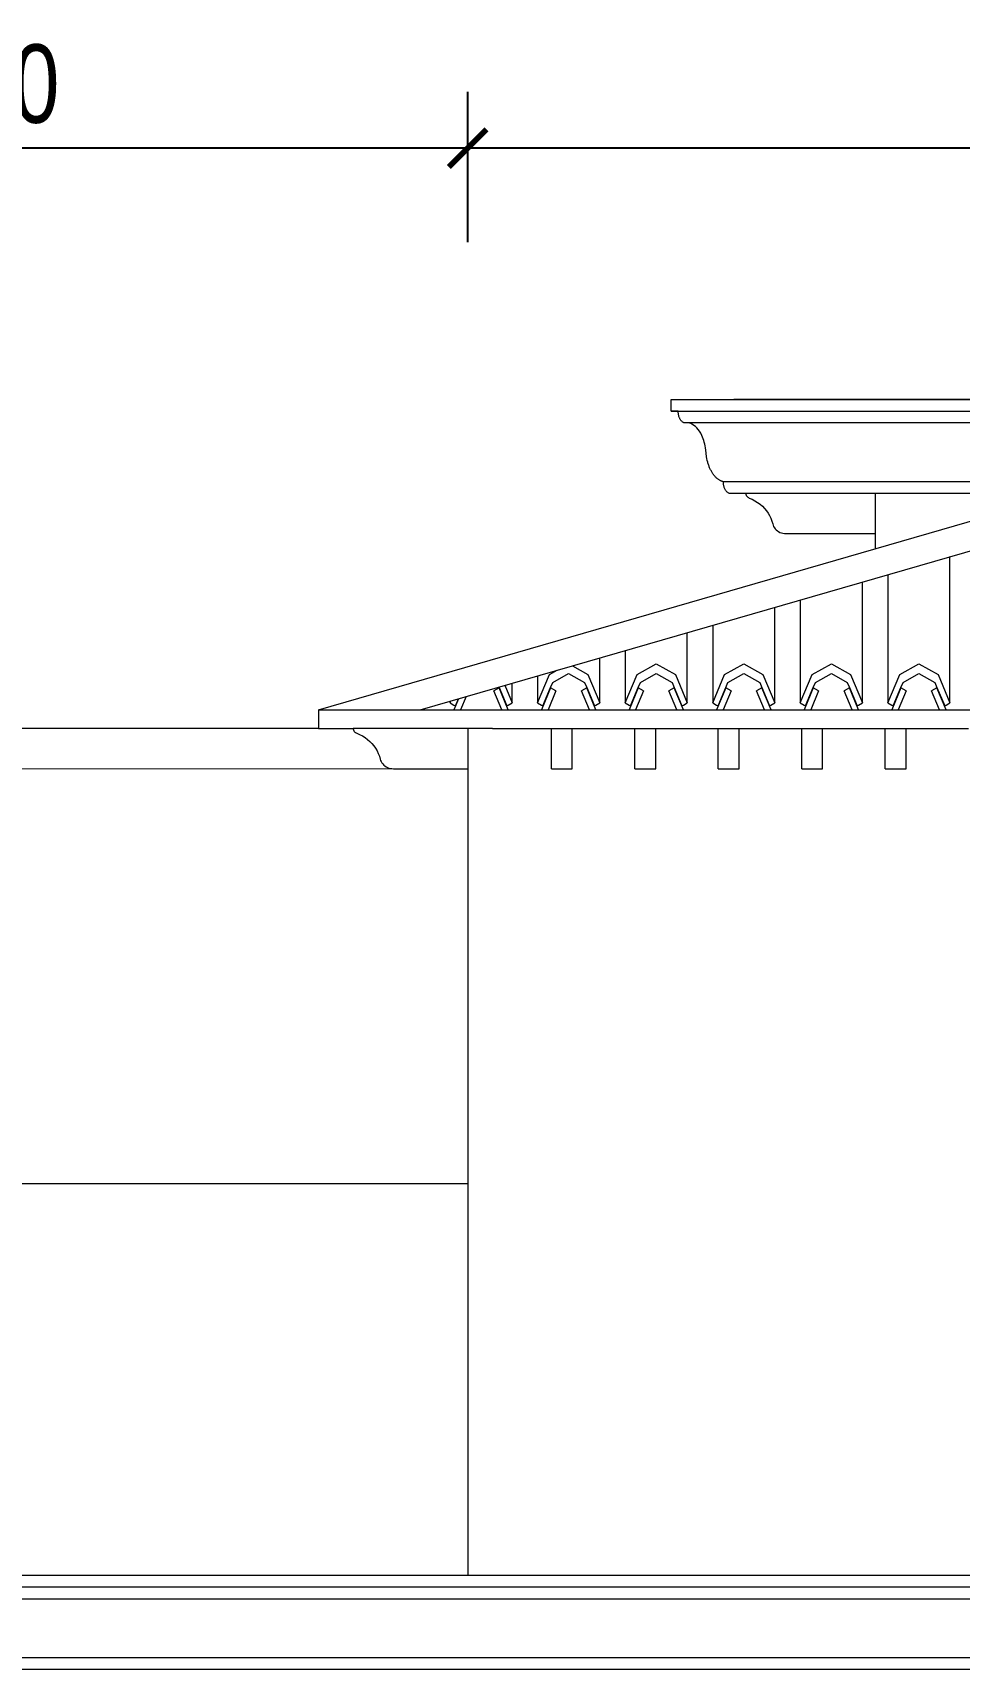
# Model space of a CAD drawing. Header units: millimetres. Extents: x -78046 to 260989, y -99288 to 158505.
# Drawn here: x 239876 to 242832, y 147046 to 152266 of the extents above; entities that cross this region are included whole.
import ezdxf
from ezdxf.xclip import XClip

# ---------------------------------------------------------------- set-up
doc = ezdxf.new("R2010")
doc.units = ezdxf.units.MM
doc.header["$LTSCALE"] = 100
doc.header["$XCLIPFRAME"] = 0
doc.header["$PDMODE"] = 98
doc.layers.get('Defpoints').update_dxf_attribs({"lineweight": 13})
doc.layers.add('-HATCH', color=8, linetype='Continuous', lineweight=5)
doc.layers.add('-LINE1', color=7, linetype='Continuous', lineweight=18)
doc.styles.add('AVANH', font='VHAVAN_2.TTF', dxfattribs={"width": 0.8})
doc.dimstyles.new('C_100A3', dxfattribs={"dimscale": 100, "dimtxt": 2.5, "dimasz": 1.2, "dimexe": 1.8, "dimexo": 0, "dimgap": 0.75, "dimtad": 1, "dimdec": 0, "dimzin": 0, "dimdsep": 46, "dimtxsty": 'AVANH', "dimblk": 'ARCHTICK', "dimcen": 0, "dimdle": 1.8, "dimclrd": 256, "dimclre": 256, "dimclrt": 7, "dimadec": 0, "dimazin": 0, "dimtfac": 0.0001, "dimtdec": 0, "dimtix": 1, "dimtmove": 2, "dimatfit": 3, "dimldrblk": 'ARCHTICK', "dimfxl": 1.8, "dimtolj": 1, "dimtzin": 0, "dimarcsym": 0})

# ---------------------------------------------------------------- blocks, each defined once
blk = doc.blocks.new('erte')
for p, q in [((212953.1, -49738), (212953.1, -52249.4)), ((213151.2, -52249.4), (213151.2, -49738)), ((213232.5, -49738), (213232.5, -52249.4)), ((213430.6, -52249.4), (213430.6, -49738)), ((213511.9, -49738), (213511.9, -52249.4)), ((213710, -52249.4), (213710, -49738)), ((213791.3, -49738), (213791.3, -52249.4)), ((213989.4, -52249.4), (213989.4, -49738)), ((214070.7, -49738), (214070.7, -52249.4)), ((214268.8, -52249.4), (214268.8, -49738)), ((214350.1, -49738), (214350.1, -52249.4)), ((214548.2, -52249.4), (214548.2, -49738)), ((213270.3, -52159), (213331.5, -52124.5)), ((213331.5, -52124.5), (213392.7, -52159)), ((213549.7, -52159), (213610.9, -52124.5)), ((213610.9, -52124.5), (213672.1, -52159)), ((213829.1, -52159), (213890.3, -52124.5)), ((213890.3, -52124.5), (213951.5, -52159)), ((214108.5, -52159), (214169.7, -52124.5)), ((214169.7, -52124.5), (214230.9, -52159)), ((214387.9, -52159), (214449.1, -52124.5)), ((214449.1, -52124.5), (214510.3, -52159)), ((212953.1, -52249.4), (212990.9, -52159)), ((212970, -52258.9), (212994.6, -52200.2)), ((213102.9, -52184), (213109.7, -52200.2)), ((213109.7, -52200.2), (213109.7, -52201.7)), ((213109.7, -52200.2), (213134.3, -52258.9)), ((213113.3, -52159), (213151.2, -52249.4)), ((213232.5, -52249.4), (213270.3, -52159)), ((213249.4, -52258.9), (213274, -52200.2)), ((213274, -52200.2), (213280.8, -52184)), ((213274, -52201.7), (213274, -52200.2)), ((213280.8, -52184), (213331.5, -52155.3)), ((213331.5, -52155.3), (213382.3, -52184)), ((213382.3, -52184), (213389.1, -52200.2)), ((213389.1, -52200.2), (213389.1, -52201.7)), ((213389.1, -52200.2), (213413.7, -52258.9)), ((213392.7, -52159), (213430.6, -52249.4)), ((213511.9, -52249.4), (213549.7, -52159)), ((213528.8, -52258.9), (213553.4, -52200.2)), ((213553.4, -52200.2), (213560.2, -52184)), ((213553.4, -52201.7), (213553.4, -52200.2)), ((213560.2, -52184), (213610.9, -52155.3)), ((213610.9, -52155.3), (213661.7, -52184)), ((213661.7, -52184), (213668.5, -52200.2)), ((213668.5, -52200.2), (213668.5, -52201.7)), ((213668.5, -52200.2), (213693.1, -52258.9)), ((213672.1, -52159), (213710, -52249.4)), ((213791.3, -52249.4), (213829.1, -52159)), ((213808.2, -52258.9), (213832.8, -52200.2)), ((213832.8, -52200.2), (213839.6, -52184)), ((213832.8, -52201.7), (213832.8, -52200.2)), ((213839.6, -52184), (213890.3, -52155.3)), ((213890.3, -52155.3), (213941.1, -52184)), ((213941.1, -52184), (213947.9, -52200.2)), ((213947.9, -52200.2), (213947.9, -52201.7)), ((213947.9, -52200.2), (213972.5, -52258.9)), ((213951.5, -52159), (213989.4, -52249.4)), ((214070.7, -52249.4), (214108.5, -52159)), ((214087.6, -52258.9), (214112.2, -52200.2)), ((214112.2, -52200.2), (214119, -52184)), ((214112.2, -52201.7), (214112.2, -52200.2)), ((214119, -52184), (214169.7, -52155.3)), ((214169.7, -52155.3), (214220.5, -52184)), ((214220.5, -52184), (214227.3, -52200.2)), ((214227.3, -52200.2), (214227.3, -52201.7)), ((214227.3, -52200.2), (214251.9, -52258.9)), ((214230.9, -52159), (214268.8, -52249.4)), ((214350.1, -52249.4), (214387.9, -52159)), ((214367, -52258.9), (214391.6, -52200.2)), ((214391.6, -52200.2), (214398.4, -52184)), ((214391.6, -52201.7), (214391.6, -52200.2)), ((214398.4, -52184), (214449.1, -52155.3)), ((214449.1, -52155.3), (214499.9, -52184)), ((214499.9, -52184), (214506.7, -52200.2)), ((214506.7, -52200.2), (214506.7, -52201.7)), ((214506.7, -52200.2), (214531.3, -52258.9)), ((214510.3, -52159), (214548.2, -52249.4)), ((212859.6, -52271.6), (212830.3, -52201.7)), ((212953.1, -52249.4), (212965.3, -52256.3)), ((212994.6, -52201.7), (212965.3, -52271.6)), ((213011.5, -52211.2), (212986.2, -52271.6)), ((213109.7, -52201.7), (213092.8, -52211.2)), ((213118.1, -52271.6), (213092.8, -52211.2)), ((213139, -52271.6), (213109.7, -52201.7)), ((213138.9, -52256.3), (213151.2, -52249.4)), ((213232.5, -52249.4), (213244.7, -52256.3)), ((213274, -52201.7), (213244.7, -52271.6)), ((213290.9, -52211.2), (213265.6, -52271.6)), ((213290.9, -52211.2), (213274, -52201.7)), ((213389.1, -52201.7), (213372.2, -52211.2)), ((213397.5, -52271.6), (213372.2, -52211.2)), ((213418.4, -52271.6), (213389.1, -52201.7)), ((213418.3, -52256.3), (213430.6, -52249.4)), ((213511.9, -52249.4), (213524.1, -52256.3)), ((213553.4, -52201.7), (213524.1, -52271.6)), ((213570.3, -52211.2), (213545, -52271.6)), ((213570.3, -52211.2), (213553.4, -52201.7)), ((213668.5, -52201.7), (213651.6, -52211.2)), ((213676.9, -52271.6), (213651.6, -52211.2)), ((213697.8, -52271.6), (213668.5, -52201.7)), ((213697.7, -52256.3), (213710, -52249.4)), ((213791.3, -52249.4), (213803.5, -52256.3)), ((213832.8, -52201.7), (213803.5, -52271.6)), ((213849.7, -52211.2), (213824.4, -52271.6)), ((213849.7, -52211.2), (213832.8, -52201.7)), ((213947.9, -52201.7), (213931, -52211.2)), ((213956.3, -52271.6), (213931, -52211.2)), ((213977.2, -52271.6), (213947.9, -52201.7)), ((213977.1, -52256.3), (213989.4, -52249.4)), ((214070.7, -52249.4), (214082.9, -52256.3)), ((214112.2, -52201.7), (214082.9, -52271.6)), ((214129.1, -52211.2), (214103.8, -52271.6)), ((214129.1, -52211.2), (214112.2, -52201.7)), ((214227.3, -52201.7), (214210.4, -52211.2)), ((214235.7, -52271.6), (214210.4, -52211.2)), ((214256.6, -52271.6), (214227.3, -52201.7)), ((214256.5, -52256.3), (214268.8, -52249.4)), ((214350.1, -52249.4), (214362.3, -52256.3)), ((214391.6, -52201.7), (214362.3, -52271.6)), ((214408.5, -52211.2), (214383.2, -52271.6)), ((214408.5, -52211.2), (214391.6, -52201.7)), ((214506.7, -52201.7), (214489.8, -52211.2)), ((214515.1, -52271.6), (214489.8, -52211.2)), ((214536, -52271.6), (214506.7, -52201.7)), ((214535.9, -52256.3), (214548.2, -52249.4)), ((212965.3, -52256.3), (212970, -52258.9)), ((213134.3, -52258.9), (213138.9, -52256.3)), ((213244.7, -52256.3), (213249.4, -52258.9)), ((213413.7, -52258.9), (213418.3, -52256.3)), ((213524.1, -52256.3), (213528.8, -52258.9)), ((213693.1, -52258.9), (213697.7, -52256.3)), ((213803.5, -52256.3), (213808.2, -52258.9)), ((213972.5, -52258.9), (213977.1, -52256.3)), ((214082.9, -52256.3), (214087.6, -52258.9)), ((214251.9, -52258.9), (214256.5, -52256.3)), ((214362.3, -52256.3), (214367, -52258.9)), ((214531.3, -52258.9), (214535.9, -52256.3))]:
    blk.add_line(p, q)
blk = doc.blocks.new('_ARCHTICK')
at = {"const_width": 0.15}
blk.add_lwpolyline([(-0.5, -0.5), (0.5, 0.5)], dxfattribs=at)
blk = doc.blocks.new('*D334')
at = {"layer": 'Defpoints', "lineweight": -2, "transparency": 16777216}
for p, q in [((241263.5, 151598.9), (241263.5, 152078.1)), ((249563.2, 151598.9), (249563.2, 152078.1)), ((249743.2, 151898.1), (241083.5, 151898.1))]:
    blk.add_line(p, q, dxfattribs=at)
at = {"layer": 'Defpoints', "color": 0, "transparency": 16777216}
for p in [(241263.5, 151898.1), (241263.5, 151598.9), (249563.2, 151598.9)]:
    blk.add_point(p, dxfattribs=at)
at = {"layer": 'Defpoints', "lineweight": -2, "transparency": 16777216, "xscale": 120, "yscale": 120, "zscale": 120, "rotation": 180}
blk.add_blockref('_ARCHTICK', (241263.5, 151898.1), dxfattribs=at)
at = {"layer": 'Defpoints', "lineweight": -2, "transparency": 16777216, "xscale": 120, "yscale": 120, "zscale": 120}
blk.add_blockref('_ARCHTICK', (249563.2, 151898.1), dxfattribs=at)
at = {"layer": 'Defpoints', "color": 7, "transparency": 16777216, "insert": (245413.4, 152102.4), "char_height": 250, "attachment_point": 5, "style": 'AVANH'}
blk.add_mtext('\\A1;8300', dxfattribs=at)
blk = doc.blocks.new('*D335')
at = {"layer": 'Defpoints', "lineweight": -2, "transparency": 16777216}
for p, q in [((238063.2, 151598.9), (238063.2, 152078.1)), ((241263.5, 151598.9), (241263.5, 152078.1)), ((241443.5, 151898.1), (237883.2, 151898.1))]:
    blk.add_line(p, q, dxfattribs=at)
at = {"layer": 'Defpoints', "color": 0, "transparency": 16777216}
for p in [(238063.2, 151898.1), (238063.2, 151598.9), (241263.5, 151598.9)]:
    blk.add_point(p, dxfattribs=at)
at = {"layer": 'Defpoints', "lineweight": -2, "transparency": 16777216, "xscale": 120, "yscale": 120, "zscale": 120, "rotation": 180}
blk.add_blockref('_ARCHTICK', (238063.2, 151898.1), dxfattribs=at)
at = {"layer": 'Defpoints', "lineweight": -2, "transparency": 16777216, "xscale": 120, "yscale": 120, "zscale": 120}
blk.add_blockref('_ARCHTICK', (241263.5, 151898.1), dxfattribs=at)
at = {"layer": 'Defpoints', "color": 7, "transparency": 16777216, "insert": (239663.4, 152102.4), "char_height": 250, "attachment_point": 5, "style": 'AVANH'}
blk.add_mtext('\\A1;3200', dxfattribs=at)
blk = doc.blocks.new('lancan')
for p, q in [((-1.1, 988.8), (6547.2, 988.8)), ((-1.1, 968.8), (6547.2, 968.8)), ((-1.1, 120), (6547.2, 120)), ((-1.1, 100), (6547.2, 100)), ((-1.1, 0), (6547.2, 0))]:
    blk.add_line(p, q)

msp = doc.modelspace()

# ---------------------------------------------------------------- linework, layer by layer
at = {"layer": '-HATCH'}
for p, q in [((241913.2, 151059.4), (244084.1, 151059.4)), ((243954.3, 151021.9), (241956.1, 151021.9)), ((243305.5, 150834.4), (242079.1, 150834.4)), ((243175.8, 150796.9), (242100.1, 150796.9)), ((242150.7, 150796.8), (242150.9, 150795.3)), ((242150.9, 150795.3), (242151.2, 150793.7)), ((242151.2, 150793.7), (242151.7, 150792.2)), ((242151.7, 150792.2), (242152.4, 150790.8)), ((242152.4, 150790.8), (242153.2, 150789.4)), ((242153.2, 150789.4), (242154.1, 150788)), ((242154.1, 150788), (242155.2, 150786.8)), ((242155.2, 150786.8), (242156.3, 150785.6)), ((242156.3, 150785.6), (242157.6, 150784.6)), ((242157.6, 150784.6), (242159.1, 150783.7)), ((242159.1, 150783.7), (242160.5, 150782.8)), ((242160.5, 150782.8), (242162.1, 150782.2)), ((242162.1, 150782.2), (242171.3, 150778.2)), ((242171.3, 150778.2), (242180.2, 150773.6)), ((242180.2, 150773.6), (242188.6, 150768.3)), ((242188.6, 150768.3), (242196.5, 150762.5)), ((242196.5, 150762.5), (242203.8, 150756.1)), ((242203.8, 150756.1), (242210.6, 150749.3)), ((242210.6, 150749.3), (242216.7, 150741.9)), ((242216.7, 150741.9), (242222.2, 150734.1)), ((242222.2, 150734.1), (242226.9, 150726)), ((242226.9, 150726), (242231, 150717.5)), ((242231, 150717.5), (242234.2, 150708.8)), ((242234.2, 150708.8), (242236.7, 150699.9)), ((242236.7, 150699.9), (242237.9, 150695.6)), ((242237.9, 150695.6), (242239.7, 150691.5)), ((242239.7, 150691.5), (242242, 150687.6)), ((242242, 150687.6), (242244.8, 150683.9)), ((242244.8, 150683.9), (242248, 150680.6)), ((242248, 150680.6), (242251.6, 150677.6)), ((242251.6, 150677.6), (242255.6, 150675)), ((242255.6, 150675), (242259.9, 150672.8)), ((242259.9, 150672.8), (242264.4, 150671.1)), ((242264.4, 150671.1), (242269.1, 150669.8)), ((242269.1, 150669.8), (242274, 150669.1)), ((242274, 150669.1), (242278.9, 150668.8)), ((242278.9, 150668.8), (242563.2, 150668.8)), ((241530.7, 149918.8), (241530.7, 150046.8)), ((241597.2, 149918.8), (241597.2, 150046.8)), ((241796.9, 149918.8), (241796.9, 150046.8)), ((241863.5, 149918.8), (241863.5, 150046.8)), ((242063.2, 149918.8), (242063.2, 150046.8)), ((242129.7, 149918.8), (242129.7, 150046.8)), ((242329.4, 149918.8), (242329.4, 150046.8)), ((242396, 149918.8), (242396, 150046.8)), ((242595.7, 149918.8), (242595.7, 150046.8)), ((242662.2, 149918.8), (242662.2, 150046.8)), ((241530.7, 149918.8), (241597.2, 149918.8)), ((241796.9, 149918.8), (241863.5, 149918.8)), ((242063.2, 149918.8), (242129.7, 149918.8)), ((242329.4, 149918.8), (242396, 149918.8)), ((242595.7, 149918.8), (242662.2, 149918.8)), ((237863.5, 147308.8), (253063.2, 147309.4)), ((237907.9, 147271.3), (253063.2, 147271.9)), ((238029.9, 147083.8), (253063.2, 147084.4))]:
    msp.add_line(p, q, dxfattribs=at)
at = {"layer": '-LINE1', "color": 0, "lineweight": 20}
for p, q in [((240787.8, 150106.8), (244824.6, 151273.5)), ((241112, 150106.8), (244837.4, 151183.5)), ((244213.8, 151096.9), (242112.7, 151096.9)), ((242563.2, 150796.9), (242563.2, 150619.9)), ((240787.8, 150106.8), (250117.9, 150106.8)), ((240787.8, 150106.8), (240787.8, 150046.8)), ((240787.8, 150106.8), (250117.9, 150106.8)), ((240787.8, 150047), (238596, 150046.1)), ((240787.8, 150046.8), (240898.1, 150046.8)), ((241342.6, 150046.8), (240898.1, 150046.8)), ((240898.1, 150046.8), (240898.3, 150045.2)), ((240898.3, 150045.2), (240898.6, 150043.7)), ((240898.6, 150043.7), (240899.1, 150042.2)), ((240899.1, 150042.2), (240899.8, 150040.7)), ((240899.8, 150040.7), (240900.5, 150039.3)), ((240900.5, 150039.3), (240901.5, 150038)), ((240901.5, 150038), (240902.5, 150036.7)), ((240902.5, 150036.7), (240903.7, 150035.6)), ((240903.7, 150035.6), (240905, 150034.5)), ((240905, 150034.5), (240906.4, 150033.6)), ((240906.4, 150033.6), (240907.9, 150032.8)), ((240907.9, 150032.8), (240909.5, 150032.1)), ((240909.5, 150032.1), (240918.7, 150028.1)), ((240918.7, 150028.1), (240927.6, 150023.5)), ((241263.5, 150046.8), (241263.5, 147346.9)), ((241342.6, 150046.8), (241530.7, 150046.8)), ((241530.7, 150046.8), (241597.2, 150046.8)), ((241597.2, 150046.8), (241796.9, 150046.8)), ((241796.9, 150046.8), (241863.5, 150046.8)), ((241863.5, 150046.8), (242063.2, 150046.8)), ((242063.2, 150046.8), (242129.7, 150046.8)), ((242129.7, 150046.8), (242329.4, 150046.8)), ((242329.4, 150046.8), (242396, 150046.8)), ((242396, 150046.8), (242595.7, 150046.8)), ((242595.7, 150046.8), (242662.2, 150046.8)), ((242662.2, 150046.8), (242861.9, 150046.8)), ((240927.6, 150023.5), (240936, 150018.3)), ((240936, 150018.3), (240943.9, 150012.5)), ((240943.9, 150012.5), (240951.2, 150006.1)), ((240951.2, 150006.1), (240958, 149999.2)), ((240958, 149999.2), (240964.1, 149991.8)), ((240964.1, 149991.8), (240969.6, 149984.1)), ((240969.6, 149984.1), (240974.3, 149975.9)), ((240974.3, 149975.9), (240978.3, 149967.5)), ((240978.3, 149967.5), (240981.6, 149958.7)), ((240981.6, 149958.7), (240984, 149949.8)), ((240984, 149949.8), (240985.3, 149945.5)), ((240985.3, 149945.5), (240987.1, 149941.4)), ((240987.1, 149941.4), (240989.4, 149937.5)), ((240989.4, 149937.5), (240992.2, 149933.9)), ((240992.2, 149933.9), (240995.4, 149930.5)), ((240995.4, 149930.5), (240999, 149927.5)), ((240999, 149927.5), (241003, 149924.9)), ((241003, 149924.9), (241007.3, 149922.8)), ((241007.3, 149922.8), (241011.8, 149921)), ((238995.4, 149918.1), (241021.5, 149919)), ((241011.8, 149921), (241016.5, 149919.8)), ((241016.5, 149919.8), (241021.4, 149919)), ((241021.4, 149919), (241026.3, 149918.8)), ((241026.3, 149918.8), (241263.5, 149918.8)), ((238565.6, 148596), (241263.2, 148596)), ((237863.5, 147346.3), (253063.2, 147346.9)), ((238063.2, 147046.3), (253063.2, 147046.9))]:
    msp.add_line(p, q, dxfattribs=at)
msp.add_lwpolyline([(243173.8, 150796.4), (242112.7, 150796.9), (242100.1, 150796.9), (242098.7, 150797.2), (242097.2, 150797.6), (242095.8, 150798.1), (242094.4, 150798.8), (242093.1, 150799.7), (242091.8, 150800.7), (242090.5, 150801.9), (242089.3, 150803.2), (242088.1, 150804.6), (242087, 150806.2), (242085.9, 150807.8), (242084.9, 150809.6), (242084, 150811.5), (242083.1, 150813.5), (242082.4, 150815.6), (242081.7, 150817.8), (242081.1, 150820), (242080.6, 150822.3), (242080.2, 150824.7), (242079.8, 150827), (242079.6, 150829.5), (242079.5, 150831.9), (242079.4, 150834.4), (242077.7, 150834.8), (242075.9, 150835.3), (242074.2, 150835.9), (242072.5, 150836.5), (242070.8, 150837.3), (242069.1, 150838.1), (242067.5, 150839), (242065.8, 150840), (242064.2, 150841), (242062.5, 150842.2), (242060.9, 150843.4), (242059.3, 150844.7), (242057.8, 150846), (242056.2, 150847.4), (242054.7, 150848.9), (242053.2, 150850.5), (242051.8, 150852.1), (242050.3, 150853.8), (242048.9, 150855.6), (242047.5, 150857.4), (242046.2, 150859.3), (242044.9, 150861.2), (242043.6, 150863.3), (242042.3, 150865.3), (242041.1, 150867.5), (242039.9, 150869.6), (242038.7, 150871.9), (242037.6, 150874.2), (242036.5, 150876.5), (242035.5, 150878.9), (242034.5, 150881.3), (242033.5, 150883.8), (242032.6, 150886.3), (242031.7, 150888.9), (242030.9, 150891.5), (242030.1, 150894.2), (242029.3, 150896.8), (242028, 150902.3), (242026.8, 150907.9), (242025.7, 150913.6), (242025.3, 150916.4), (242024.6, 150922.2), (242024.3, 150925.2), (242023.5, 150934.4), (242022.3, 150942.7), (242021.3, 150948.3), (242020.1, 150953.9), (242018.4, 150960.5), (242016.7, 150966), (242015, 150971.2), (242013, 150976.1), (242010.4, 150982.1), (242007, 150988.8), (242003.2, 150995), (241999.1, 151000.7), (241994.8, 151005.8), (241990.3, 151010.3), (241985.5, 151014.1), (241980.6, 151017.3), (241975.5, 151019.7), (241969.3, 151021.9), (241957.5, 151021.9), (241956.1, 151021.9), (241954.6, 151022.2), (241953.2, 151022.6), (241951.8, 151023.1), (241950.4, 151023.8), (241949, 151024.7), (241947.7, 151025.7), (241946.4, 151026.9), (241945.2, 151028.2), (241944, 151029.6), (241942.9, 151031.2), (241941.9, 151032.8), (241940.9, 151034.6), (241939.9, 151036.5), (241939.1, 151038.5), (241938.3, 151040.6), (241937.6, 151042.8), (241937, 151045), (241936.5, 151047.3), (241936.1, 151049.7), (241935.8, 151052), (241935.6, 151054.5), (241935.4, 151056.9), (241935.4, 151059.4), (241913.2, 151059.4), (241913.2, 151096.9), (244213.5, 151096.9)], dxfattribs=at)

# ---------------------------------------------------------------- block references
at = {"layer": '-HATCH'}
ref = msp.add_blockref('erte', (28254.2, 202378.3), dxfattribs=at)
XClip(ref).set_block_clipping_path([(221562.8769828661, -52271.7925181061), (217735.3860987927, -51194.7972773318), (216583.2247054238, -51194.8093353575), (212857.792889804, -52271.4986445612)])
at = {"layer": '-HATCH', "color": 2}
ref = msp.add_blockref('lancan', (246518.4, 147428.4), dxfattribs=dict(at, xscale=-1))
XClip(ref).set_block_clipping_path([(401.9864153422, -35.1874144083), (1603.050437531, 1052.1524007141)])

# ---------------------------------------------------------------- dimensions: what is measured, and where the dimension line sits
at = {"layer": 'Defpoints', "color": 2}
for base, p1, p2, picture, middle in [((238063.2, 151898.1), (241263.5, 151598.9), (238063.2, 151598.9), '*D335', (239663.4, 152102.4)), ((241263.5, 151898.1), (249563.2, 151598.9), (241263.5, 151598.9), '*D334', (245413.4, 152102.4))]:
    dim = msp.add_linear_dim(base=base, p1=p1, p2=p2, dimstyle='C_100A3', dxfattribs=at)
    dim.commit()
    dim.dimension.update_dxf_attribs({"geometry": picture, "text_midpoint": middle})

doc.saveas('drawing.dxf')
